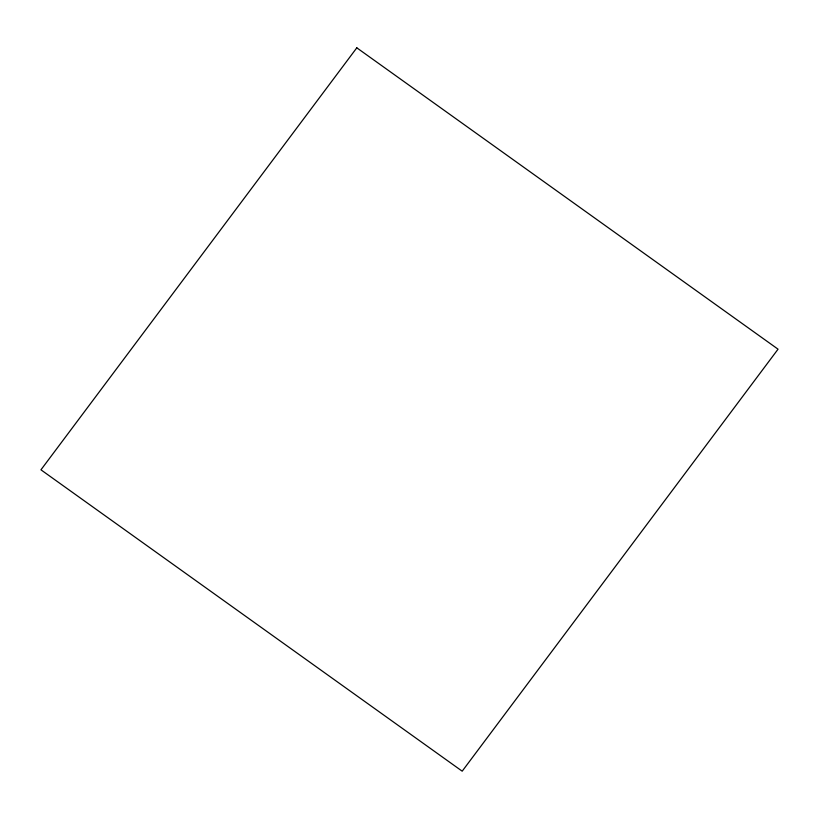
<?xml version="1.0" encoding="UTF-8"?>
<svg xmlns="http://www.w3.org/2000/svg" width="819" height="819" viewBox="0 0 819 819"><rect width="100%" height="100%" fill="white"/><g stroke="black" fill="none" stroke-linecap="round" stroke-linejoin="round"><path stroke-width="1.23" d="M356.808 47.819L40.95 469.819L462.192 771.181L778.05 349.181L356.808 47.819"/></g></svg>
